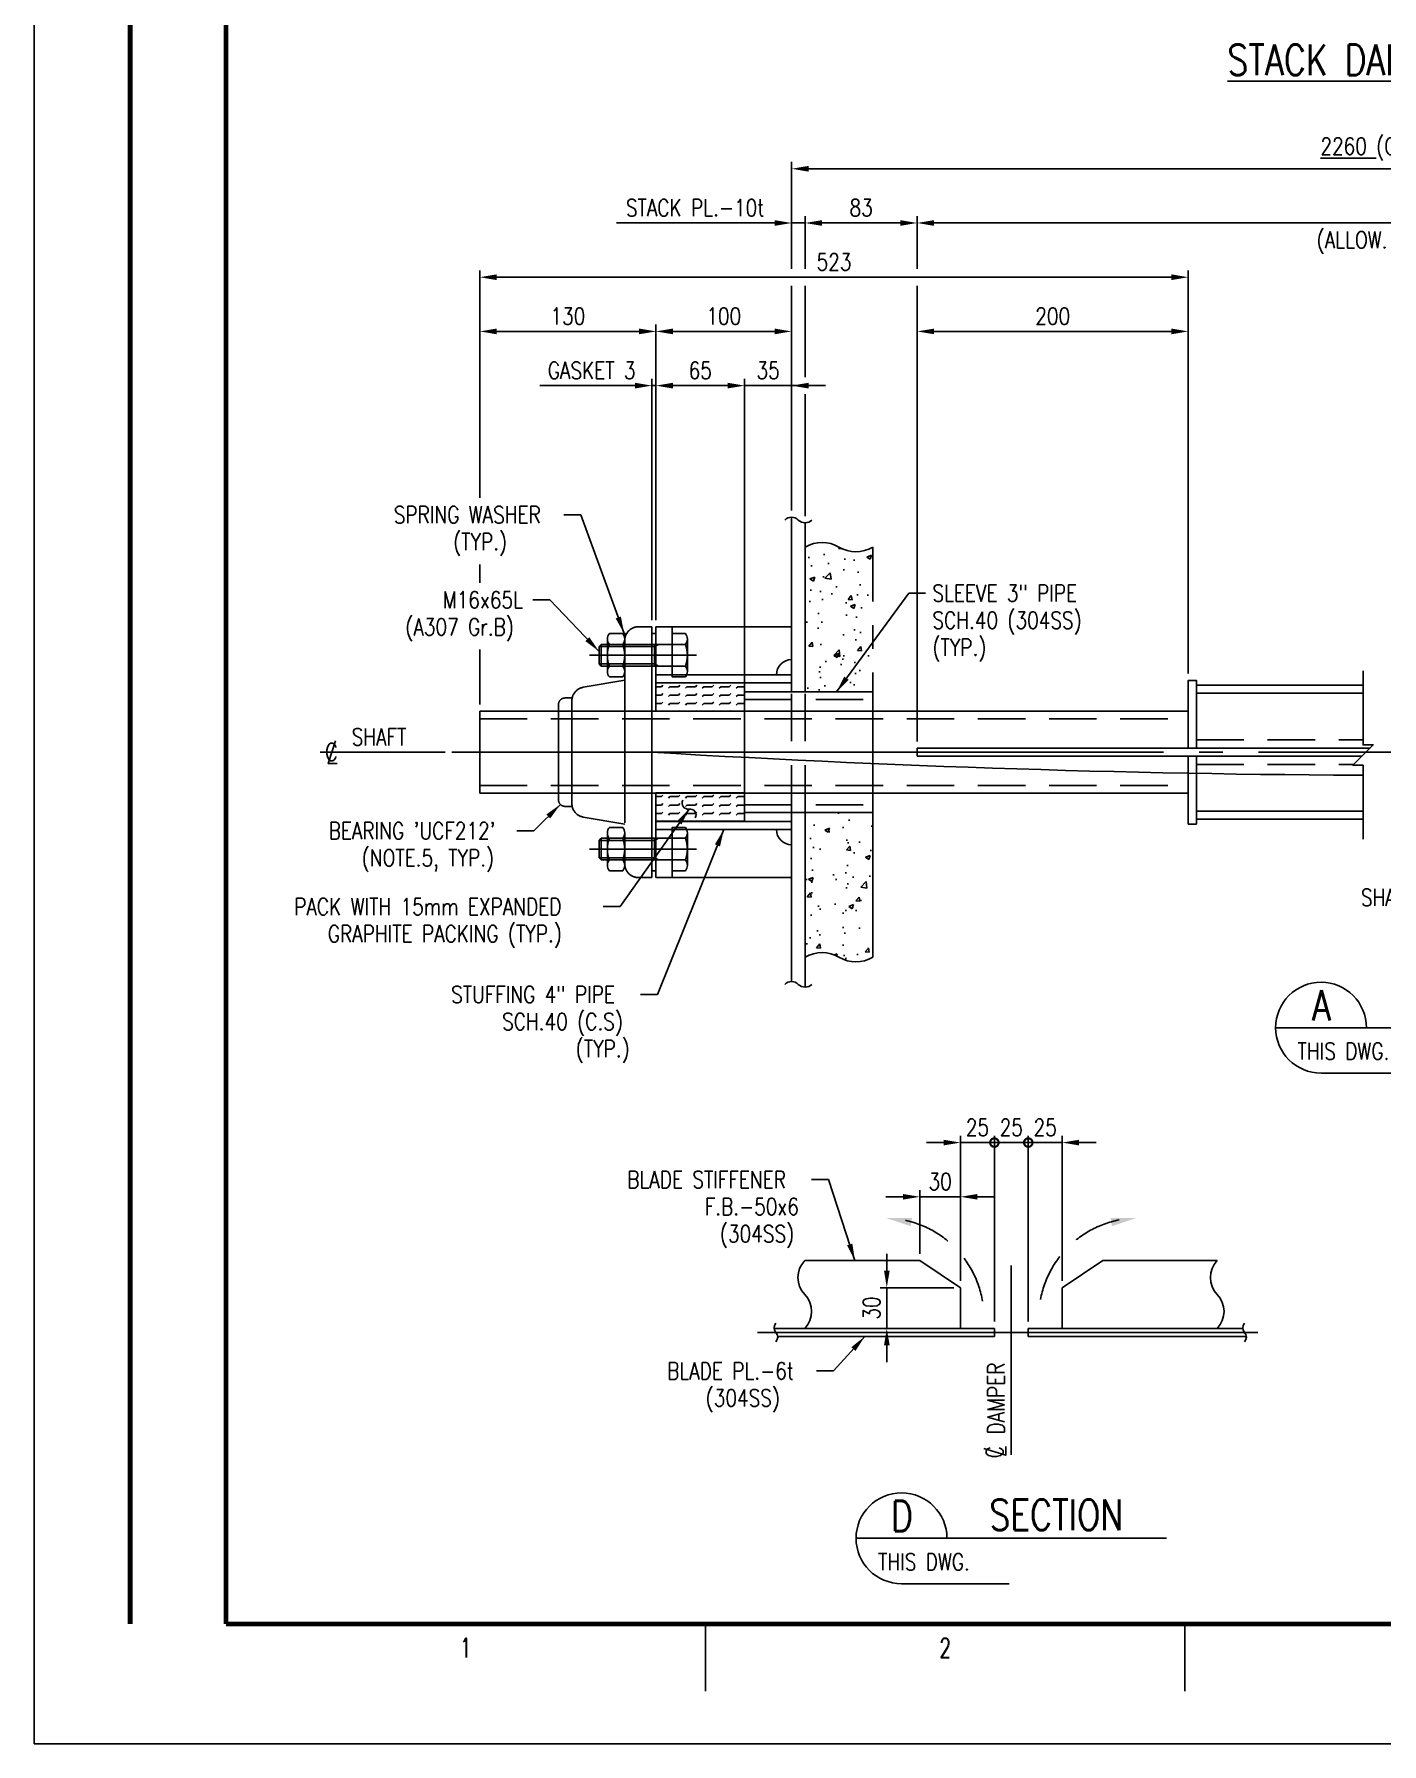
# Model space of a CAD drawing. Header units: millimetres. Extents: x 0 to 134087, y -49114 to 20834.
# Drawn here: x 83450 to 85438, y -29779 to -27256 of the extents above; entities that cross this region are included whole.
import ezdxf
from ezdxf.enums import TextEntityAlignment as Align

# ---------------------------------------------------------------- set-up
doc = ezdxf.new("R2010")
doc.units = ezdxf.units.MM
doc.header["$LTSCALE"] = 35
for name, pattern in [('FDN', [7.5, 4, -0.7, 0.7, -0.7, 0.7, -0.7]), ('JNK-CENTER', [34, 30, -1.5, 1, -1.5]), ('JNK-HIDDEN', [3, 2, -1]), ('JNK-PHANTOM', [15, 10, -1, 1, -1, 1, -1])]:
    doc.linetypes.add(name, pattern=pattern)
for name, color, linetype in [('CEN-R', 1, 'JNK-CENTER'), ('CON-C', 4, 'Continuous'), ('CON-G', 3, 'Continuous'), ('CON-W', 7, 'Continuous'), ('CON-Y', 2, 'Continuous'), ('Dim-W', 7, 'Continuous'), ('HID-Y', 2, 'JNK-HIDDEN'), ('PHA-W', 7, 'JNK-PHANTOM'), ('rev-1', 2, 'Continuous'), ('STL-OBJT', 7, 'Continuous'), ('TXT-C', 4, 'Continuous'), ('TXT-Y', 2, 'Continuous')]:
    doc.layers.add(name, color=color, linetype=linetype)
doc.styles.add('ROMANS', font='ROMANS.shx', dxfattribs={"width": 0.8})
doc.styles.add('SIMPLEX', font='simplex.shx', dxfattribs={"width": 0.8})
doc.dimstyles.new('DIM10x2', dxfattribs={"dimscale": 10, "dimtxt": 2.5, "dimasz": 2.5, "dimexe": 1, "dimexo": 1, "dimgap": 1, "dimtad": 1, "dimdec": 0, "dimlfac": 0.5, "dimdsep": 46, "dimtxsty": 'SIMPLEX', "dimcen": 0, "dimclrd": 256, "dimclre": 256, "dimclrt": 2, "dimadec": 1, "dimazin": 2, "dimtfac": 1, "dimtdec": 0, "dimtix": 1, "dimtmove": 2, "dimatfit": 3, "dimfxl": 1, "dimarcsym": 1})

# ---------------------------------------------------------------- blocks, each defined once
blk = doc.blocks.new('TITLE')
at = {"color": 7}
for p, q in [((0, 0), (0, 594.85)), ((99.02, 17.68), (99.02, 7.78)), ((169.76, 17.68), (169.76, 7.78)), ((841, 0), (0, 0))]:
    blk.add_line(p, q, dxfattribs=at)
at = {"color": 7, "const_width": 0.707}
for points in [[(28.29, 17.68), (28.29, 577.52)], [(14.15, 577.17), (14.15, 17.68)], [(28.29, 17.68), (823.67, 17.68)]]:
    blk.add_lwpolyline(points, dxfattribs=at)
at = {"color": 7, "style": 'ROMANS', "width": 0.7}
for s, p in [('1', (63.66, 14.15)), ('2', (134.39, 14.15))]:
    blk.add_text(s, height=2.83, dxfattribs=at).set_placement(p, align=Align.MIDDLE)
blk = doc.blocks.new('UCF212')
at = {"layer": 'CEN-R'}
for p, q in [((-71.5, -33), (-71.5, 46.1)), ((71.5, -33), (71.5, 46.1))]:
    blk.add_line(p, q, dxfattribs=at)
at = {"layer": 'Dim-W'}
for p, q in [((-83.4, 32.8), (-59.6, 32.8)), ((-79.5, 37.4), (-63.5, 37.4)), ((-79.5, 31.3), (-79.5, 21.5)), ((-63.5, 31.3), (-63.5, 21.5)), ((83.4, 32.8), (59.6, 32.8)), ((79.5, 37.4), (63.5, 37.4)), ((63.5, 31.3), (63.5, 21.5)), ((79.5, 31.3), (79.5, 21.5)), ((-83.4, 20), (-59.6, 20)), ((83.4, 20), (59.6, 20)), ((-79.5, -2), (-63.5, -2)), ((79.5, -2), (63.5, -2)), ((-83.4, -26.2), (-59.6, -26.2)), ((83.4, -26.2), (59.6, -26.2))]:
    blk.add_line(p, q, dxfattribs=at)
for points in [[(-63.5, -24.7), (-63.5, 37.4), (-65.1, 39), (-77.9, 39), (-79.5, 37.4), (-79.5, -24.7)], [(-79.5, -4.8), (-77.9, -2), (-77.9, 39)], [(-63.5, -4.8), (-65.1, -2), (-65.1, 39)], [(63.5, -24.7), (63.5, 37.4), (65.1, 39), (77.9, 39), (79.5, 37.4), (79.5, -24.7)], [(63.5, -4.8), (65.1, -2), (65.1, 39)], [(79.5, -4.8), (77.9, -2), (77.9, 39)]]:
    blk.add_lwpolyline(points, dxfattribs=at)
for points in [[(-55.5, 31.3, 0.372659), (-63.5, 31.3, 0.186242), (-79.5, 31.3, 0.372659), (-87.5, 31.3), (-87.5, 21.5, 0.372659), (-79.5, 21.5, 0.186242), (-63.5, 21.5, 0.372659), (-55.5, 21.5)], [(55.5, 31.3, -0.372659), (63.5, 31.3, -0.186242), (79.5, 31.3, -0.372659), (87.5, 31.3), (87.5, 21.5, -0.372659), (79.5, 21.5, -0.186242), (63.5, 21.5, -0.372659), (55.5, 21.5)], [(-55.5, -24.7, -0.372659), (-63.5, -24.7, -0.186242), (-79.5, -24.7, -0.372659), (-87.5, -24.7), (-87.5, -15), (-55.5, -15)], [(55.5, -24.7, 0.372659), (63.5, -24.7, 0.186242), (79.5, -24.7, 0.372659), (87.5, -24.7), (87.5, -15), (55.5, -15)]]:
    blk.add_lwpolyline(points, format="xyb", close=True, dxfattribs=at)
at = {"layer": 'PHA-W', "linetype": 'FDN'}
for p, q in [((-40, 59), (-40, 64)), ((35, 69), (-35, 69)), ((40, 59), (40, 64)), ((-53.1, 20), (-47.9, 50.7)), ((38, 59), (-38, 59)), ((53.1, 20), (47.9, 50.7)), ((88, 20), (-83.4, 20)), ((-92.5, 0), (-92.5, 10)), ((-92.5, 0), (92.5, 0)), ((92.5, 0), (92.5, 10))]:
    blk.add_line(p, q, dxfattribs=at)
for centre, radius, start, end in [((-35, 64), 5, 90, 180), ((35, 64), 5, 0, 90), ((-38, 49), 10, 90, 170.4075), ((38, 49), 10, 9.5925, 90), ((-82.5, 10), 10, 90, 180), ((82.5, 10), 10, 0, 90)]:
    blk.add_arc(centre, radius, start, end, dxfattribs=at)
blk = doc.blocks.new('*D1773')
at = {"layer": 'CON-W', "lineweight": -2, "transparency": 16777216}
for p, q in [((84567.3, -27602.5), (84567.3, -27445)), ((86453.6, -27567.5), (86453.6, -27445)), ((84592.3, -27455), (86428.6, -27455)), ((84567.3, -27959.2), (84567.3, -27627.5)), ((86453.6, -27959.2), (86453.6, -27627.5))]:
    blk.add_line(p, q, dxfattribs=at)
at = {"layer": 'CON-W', "transparency": 16777216}
for points in [[(84592.3, -27450.8), (84592.3, -27459.2), (84567.3, -27455)], [(86428.6, -27450.8), (86428.6, -27459.2), (86453.6, -27455)]]:
    blk.add_solid(points, dxfattribs=at)
at = {"layer": 'DEFPOINTS', "color": 0, "transparency": 16777216}
for p in [(86453.6, -27455), (84567.3, -27969.2), (86453.6, -27969.2)]:
    blk.add_point(p, dxfattribs=at)
at = {"layer": 'CON-W', "color": 2, "transparency": 16777216, "insert": (85510.4, -27425.9), "char_height": 25, "attachment_point": 5, "style": 'SIMPLEX'}
blk.add_mtext('{\\L2260} (O/O CASING PL.)', dxfattribs=at)
blk = doc.blocks.new('*D1774')
at = {"layer": 'CON-W', "lineweight": -2, "transparency": 16777216}
for p, q in [((84542.3, -27535), (84517.3, -27535)), ((84567.3, -27602.5), (84567.3, -27525)), ((84567.3, -27535), (84587.3, -27535)), ((84587.3, -27602.5), (84587.3, -27525)), ((84612.3, -27535), (84637.3, -27535)), ((84567.3, -27762.5), (84567.3, -27627.5)), ((84587.3, -27762.5), (84587.3, -27627.5)), ((84567.3, -27959.2), (84567.3, -27787.5)), ((84587.3, -27967.5), (84587.3, -27787.5))]:
    blk.add_line(p, q, dxfattribs=at)
at = {"layer": 'CON-W', "transparency": 16777216}
for points in [[(84542.3, -27530.8), (84542.3, -27539.2), (84567.3, -27535)], [(84612.3, -27530.8), (84612.3, -27539.2), (84587.3, -27535)]]:
    blk.add_solid(points, dxfattribs=at)
at = {"layer": 'DEFPOINTS', "color": 0, "transparency": 16777216}
for p in [(84587.3, -27535), (84567.3, -27969.2), (84587.3, -27977.5)]:
    blk.add_point(p, dxfattribs=at)
at = {"layer": 'CON-W', "color": 2, "transparency": 16777216, "insert": (84425, -27512.5), "char_height": 25, "attachment_point": 5, "style": 'SIMPLEX'}
blk.add_mtext('STACK PL.-10t', dxfattribs=at)
blk = doc.blocks.new('*D1775')
at = {"layer": 'CON-W', "lineweight": -2, "transparency": 16777216}
for p, q in [((84107.3, -27940.5), (84107.3, -27605)), ((84132.3, -27615), (85127.6, -27615)), ((85152.6, -28199.9), (85152.6, -27605)), ((84107.3, -28066.1), (84107.3, -28038.8)), ((84107.3, -28245.6), (84107.3, -28164.4))]:
    blk.add_line(p, q, dxfattribs=at)
at = {"layer": 'CON-W', "transparency": 16777216}
for points in [[(84132.3, -27610.8), (84132.3, -27619.2), (84107.3, -27615)], [(85127.6, -27610.8), (85127.6, -27619.2), (85152.6, -27615)]]:
    blk.add_solid(points, dxfattribs=at)
at = {"layer": 'DEFPOINTS', "color": 0, "transparency": 16777216}
for p in [(85152.6, -27615), (85152.6, -28209.9), (84107.3, -28255.6)]:
    blk.add_point(p, dxfattribs=at)
at = {"layer": 'CON-W', "color": 2, "transparency": 16777216, "insert": (84630, -27592.5), "char_height": 25, "attachment_point": 5, "style": 'SIMPLEX'}
blk.add_mtext('523', dxfattribs=at)
blk = doc.blocks.new('*D1776')
at = {"layer": 'CON-W', "lineweight": -2, "transparency": 16777216}
for p, q in [((84752.6, -27602.5), (84752.6, -27525)), ((84777.6, -27535), (86243.2, -27535)), ((86268.2, -27602.5), (86268.2, -27525)), ((84752.6, -28299.9), (84752.6, -27627.5)), ((86268.2, -27856.4), (86268.2, -27627.5)), ((86268.2, -27929.5), (86268.2, -27906.4)), ((86268.2, -28299.9), (86268.2, -28024.5))]:
    blk.add_line(p, q, dxfattribs=at)
at = {"layer": 'CON-W', "transparency": 16777216}
for points in [[(84777.6, -27530.8), (84777.6, -27539.2), (84752.6, -27535)], [(86243.2, -27530.8), (86243.2, -27539.2), (86268.2, -27535)]]:
    blk.add_solid(points, dxfattribs=at)
at = {"layer": 'DEFPOINTS', "color": 0, "transparency": 16777216}
for p in [(86268.2, -27535), (84752.6, -28309.9), (86268.2, -28309.9)]:
    blk.add_point(p, dxfattribs=at)
at = {"layer": 'CON-W', "color": 2, "transparency": 16777216, "char_height": 25, "attachment_point": 5, "style": 'SIMPLEX'}
for s, insert in [('{\\L1894}', (85510.4, -27510)), ('(ALLOW. TOL. %%P2/1000 )', (85510.4, -27564))]:
    blk.add_mtext(s, dxfattribs=dict(at, insert=insert))
blk = doc.blocks.new('*D1778')
at = {"layer": 'CON-W', "lineweight": -2, "transparency": 16777216}
for p, q in [((84107.3, -27940.5), (84107.3, -27685)), ((84132.3, -27695), (84342.3, -27695)), ((84367.3, -28120.9), (84367.3, -27685)), ((84107.3, -28066.1), (84107.3, -28038.8)), ((84107.3, -28245.6), (84107.3, -28164.4))]:
    blk.add_line(p, q, dxfattribs=at)
at = {"layer": 'CON-W', "transparency": 16777216}
for points in [[(84132.3, -27690.8), (84132.3, -27699.2), (84107.3, -27695)], [(84342.3, -27690.8), (84342.3, -27699.2), (84367.3, -27695)]]:
    blk.add_solid(points, dxfattribs=at)
at = {"layer": 'DEFPOINTS', "color": 0, "transparency": 16777216}
for p in [(84367.3, -27695), (84367.3, -28130.9), (84107.3, -28255.6)]:
    blk.add_point(p, dxfattribs=at)
at = {"layer": 'CON-W', "color": 2, "transparency": 16777216, "insert": (84237.3, -27672.5), "char_height": 25, "attachment_point": 5, "style": 'SIMPLEX'}
blk.add_mtext('130', dxfattribs=at)
blk = doc.blocks.new('*D1648')
at = {"layer": 'CON-W', "lineweight": -2, "transparency": 16777216}
for p, q in [((84367.3, -28120.9), (84367.3, -27685)), ((84392.3, -27695), (84542.3, -27695)), ((84567.3, -27959.2), (84567.3, -27685))]:
    blk.add_line(p, q, dxfattribs=at)
at = {"layer": 'CON-W', "transparency": 16777216}
for points in [[(84392.3, -27690.8), (84392.3, -27699.2), (84367.3, -27695)], [(84542.3, -27690.8), (84542.3, -27699.2), (84567.3, -27695)]]:
    blk.add_solid(points, dxfattribs=at)
at = {"layer": 'DEFPOINTS', "color": 0, "transparency": 16777216}
for p in [(84567.3, -27695), (84567.3, -27969.2), (84367.3, -28130.9)]:
    blk.add_point(p, dxfattribs=at)
at = {"layer": 'CON-W', "color": 2, "transparency": 16777216, "insert": (84467.3, -27672.5), "char_height": 25, "attachment_point": 5, "style": 'SIMPLEX'}
blk.add_mtext('100', dxfattribs=at)
blk = doc.blocks.new('*D1649')
at = {"layer": 'CON-W', "lineweight": -2, "transparency": 16777216}
for p, q in [((84752.6, -28299.9), (84752.6, -27685)), ((84777.6, -27695), (85127.6, -27695)), ((85152.6, -28199.9), (85152.6, -27685))]:
    blk.add_line(p, q, dxfattribs=at)
at = {"layer": 'CON-W', "transparency": 16777216}
for points in [[(84777.6, -27690.8), (84777.6, -27699.2), (84752.6, -27695)], [(85127.6, -27690.8), (85127.6, -27699.2), (85152.6, -27695)]]:
    blk.add_solid(points, dxfattribs=at)
at = {"layer": 'DEFPOINTS', "color": 0, "transparency": 16777216}
for p in [(85152.6, -27695), (85152.6, -28209.9), (84752.6, -28309.9)]:
    blk.add_point(p, dxfattribs=at)
at = {"layer": 'CON-W', "color": 2, "transparency": 16777216, "insert": (84952.6, -27672.5), "char_height": 25, "attachment_point": 5, "style": 'SIMPLEX'}
blk.add_mtext('200', dxfattribs=at)
blk = doc.blocks.new('*D1650')
at = {"layer": 'CON-W', "lineweight": -2, "transparency": 16777216}
for p, q in [((84336.3, -27775), (84311.3, -27775)), ((84361.3, -28120.9), (84361.3, -27765)), ((84361.3, -27775), (84367.3, -27775)), ((84367.3, -28120.9), (84367.3, -27765)), ((84392.3, -27775), (84417.3, -27775))]:
    blk.add_line(p, q, dxfattribs=at)
at = {"layer": 'CON-W', "transparency": 16777216}
for points in [[(84336.3, -27770.8), (84336.3, -27779.2), (84361.3, -27775)], [(84392.3, -27770.8), (84392.3, -27779.2), (84367.3, -27775)]]:
    blk.add_solid(points, dxfattribs=at)
at = {"layer": 'DEFPOINTS', "color": 0, "transparency": 16777216}
for p in [(84367.3, -27775), (84361.3, -28130.9), (84367.3, -28130.9)]:
    blk.add_point(p, dxfattribs=at)
at = {"layer": 'CON-W', "color": 2, "transparency": 16777216, "insert": (84272.4, -27752.5), "char_height": 25, "attachment_point": 5, "style": 'SIMPLEX'}
blk.add_mtext('GASKET 3', dxfattribs=at)
blk = doc.blocks.new('*D1651')
at = {"layer": 'CON-W', "lineweight": -2, "transparency": 16777216}
for p, q in [((84367.3, -28120.9), (84367.3, -27765)), ((84392.3, -27775), (84473, -27775)), ((84498, -28217), (84498, -27765))]:
    blk.add_line(p, q, dxfattribs=at)
at = {"layer": 'CON-W', "transparency": 16777216}
for points in [[(84392.3, -27770.8), (84392.3, -27779.2), (84367.3, -27775)], [(84473, -27770.8), (84473, -27779.2), (84498, -27775)]]:
    blk.add_solid(points, dxfattribs=at)
at = {"layer": 'DEFPOINTS', "color": 0, "transparency": 16777216}
for p in [(84498, -27775), (84367.3, -28130.9), (84498, -28227)]:
    blk.add_point(p, dxfattribs=at)
at = {"layer": 'CON-W', "color": 2, "transparency": 16777216, "insert": (84432.7, -27752.5), "char_height": 25, "attachment_point": 5, "style": 'SIMPLEX'}
blk.add_mtext('65', dxfattribs=at)
blk = doc.blocks.new('*D1652')
at = {"layer": 'CON-W', "lineweight": -2, "transparency": 16777216}
for p, q in [((84473, -27775), (84448, -27775)), ((84498, -28217), (84498, -27765)), ((84498, -27775), (84567.3, -27775)), ((84567.3, -27959.2), (84567.3, -27765)), ((84592.3, -27775), (84617.3, -27775))]:
    blk.add_line(p, q, dxfattribs=at)
at = {"layer": 'CON-W', "transparency": 16777216}
for points in [[(84473, -27770.8), (84473, -27779.2), (84498, -27775)], [(84592.3, -27770.8), (84592.3, -27779.2), (84567.3, -27775)]]:
    blk.add_solid(points, dxfattribs=at)
at = {"layer": 'DEFPOINTS', "color": 0, "transparency": 16777216}
for p in [(84567.3, -27775), (84567.3, -27969.2), (84498, -28227)]:
    blk.add_point(p, dxfattribs=at)
at = {"layer": 'CON-W', "color": 2, "transparency": 16777216, "insert": (84532.7, -27752.5), "char_height": 25, "attachment_point": 5, "style": 'SIMPLEX'}
blk.add_mtext('35', dxfattribs=at)
blk = doc.blocks.new('SECTITLE')
at = {"layer": 'CON-G'}
for p, q in [((-1.7, 0), (44.1, 0)), ((5, -6.7), (20.86, -6.7))]:
    blk.add_line(p, q, dxfattribs=at)
blk.add_arc((5, 0), 6.7, 0, 270, dxfattribs=at)
at = {"layer": 'CON-C', "style": 'SIMPLEX', "width": 0.8}
for tag, p in [('A', (5.06, 1.04)), ('ELEVATION', (27.83, 1.22))]:
    blk.add_attdef(tag, text='', height=4.5, dxfattribs=at).set_placement(p, align=Align.CENTER)
at = {"layer": 'CON-Y', "style": 'SIMPLEX', "width": 0.8}
blk.add_attdef('H0000-0000', (1.54, -4.72), '', height=2.5, dxfattribs=at)
blk.add_attdef('SCALE', text='', height=2.5, dxfattribs=at).set_placement((44.9, -3.72), align=Align.RIGHT)
blk = doc.blocks.new('cl-mark')
at = {"layer": 'CON-Y'}
blk.add_lwpolyline([(0.51, 1.61), (-0.51, -1.62), (0.79, -1.62)], dxfattribs=at)
at = {"layer": 'CON-Y', "style": 'SIMPLEX', "width": 0.8}
blk.add_text('C', height=2.5, dxfattribs=at).set_placement((-0.05, 0.02), align=Align.MIDDLE)
blk = doc.blocks.new('_DotSmall')
at = {"color": 0, "linetype": 'ByBlock', "const_width": 0.5}
blk.add_lwpolyline([(-0.0625, 0, 1), (0.0625, 0, 1)], format="xyb", close=True, dxfattribs=at)
blk = doc.blocks.new('*D1674')
at = {"layer": 'DEFPOINTS', "color": 0, "transparency": 16777216}
for p in [(84916.5, -28892), (84966.5, -29106.1), (84916.5, -29166.1)]:
    blk.add_point(p, dxfattribs=at)
at = {"layer": 'Dim-W', "lineweight": -2, "transparency": 16777216}
for p, q in [((84916.5, -29156.1), (84916.5, -28882)), ((84966.5, -29096.1), (84966.5, -28882)), ((84916.5, -28892), (84891.5, -28892)), ((84966.5, -28892), (84916.5, -28892)), ((84991.5, -28892), (85016.5, -28892))]:
    blk.add_line(p, q, dxfattribs=at)
at = {"layer": 'Dim-W', "transparency": 16777216}
blk.add_solid([(84991.5, -28887.8), (84991.5, -28896.2), (84966.5, -28892)], dxfattribs=at)
at = {"layer": 'Dim-W', "lineweight": -2, "transparency": 16777216, "xscale": 25, "yscale": 25, "zscale": 25}
blk.add_blockref('_DotSmall', (84916.5, -28892), dxfattribs=at)
at = {"layer": 'Dim-W', "color": 2, "transparency": 16777216, "insert": (84941.5, -28869.5), "char_height": 25, "attachment_point": 5, "style": 'SIMPLEX'}
blk.add_mtext('25', dxfattribs=at)
blk = doc.blocks.new('*D1675')
at = {"layer": 'DEFPOINTS', "color": 0, "transparency": 16777216}
for p in [(84866.5, -28892), (84866.5, -29166.1), (84916.5, -29166.1)]:
    blk.add_point(p, dxfattribs=at)
at = {"layer": 'Dim-W', "lineweight": -2, "transparency": 16777216}
for p, q in [((84866.5, -29156.1), (84866.5, -28882)), ((84916.5, -29156.1), (84916.5, -28882)), ((84866.5, -28892), (84841.5, -28892)), ((84916.5, -28892), (84866.5, -28892)), ((84916.5, -28892), (84941.5, -28892))]:
    blk.add_line(p, q, dxfattribs=at)
at = {"layer": 'Dim-W', "lineweight": -2, "transparency": 16777216, "xscale": 25, "yscale": 25, "zscale": 25}
blk.add_blockref('_DotSmall', (84866.5, -28892), dxfattribs=at)
at = {"layer": 'Dim-W', "lineweight": -2, "transparency": 16777216, "xscale": 25, "yscale": 25, "zscale": 25, "rotation": 180}
blk.add_blockref('_DotSmall', (84916.5, -28892), dxfattribs=at)
at = {"layer": 'Dim-W', "color": 2, "transparency": 16777216, "insert": (84891.5, -28869.5), "char_height": 25, "attachment_point": 5, "style": 'SIMPLEX'}
blk.add_mtext('25', dxfattribs=at)
blk = doc.blocks.new('*D1676')
at = {"layer": 'DEFPOINTS', "color": 0, "transparency": 16777216}
for p in [(84816.5, -29106.1), (84707.8, -29166.1), (84715.8, -29166.1)]:
    blk.add_point(p, dxfattribs=at)
at = {"layer": 'Dim-W', "lineweight": -2, "transparency": 16777216}
for p, q in [((84707.8, -29081.1), (84707.8, -29056.1)), ((84806.5, -29106.1), (84697.8, -29106.1)), ((84707.8, -29106.1), (84707.8, -29166.1)), ((84705.8, -29166.1), (84697.8, -29166.1)), ((84707.8, -29191.1), (84707.8, -29216.1))]:
    blk.add_line(p, q, dxfattribs=at)
at = {"layer": 'Dim-W', "transparency": 16777216}
for points in [[(84703.7, -29081.1), (84712, -29081.1), (84707.8, -29106.1)], [(84703.7, -29191.1), (84712, -29191.1), (84707.8, -29166.1)]]:
    blk.add_solid(points, dxfattribs=at)
at = {"layer": 'Dim-W', "color": 2, "transparency": 16777216, "insert": (84685.3, -29136.1), "char_height": 25, "attachment_point": 5, "rotation": 90, "style": 'SIMPLEX'}
blk.add_mtext('30', dxfattribs=at)
blk = doc.blocks.new('*D1677')
at = {"layer": 'DEFPOINTS', "color": 0, "transparency": 16777216}
for p in [(84756.5, -28972), (84816.5, -28987.9), (84756.5, -29066.1)]:
    blk.add_point(p, dxfattribs=at)
at = {"layer": 'Dim-W', "lineweight": -2, "transparency": 16777216}
for p, q in [((84731.5, -28972), (84706.5, -28972)), ((84756.5, -29056.1), (84756.5, -28962)), ((84816.5, -28972), (84756.5, -28972)), ((84816.5, -28977.9), (84816.5, -28962)), ((84841.5, -28972), (84866.5, -28972))]:
    blk.add_line(p, q, dxfattribs=at)
at = {"layer": 'Dim-W', "transparency": 16777216}
for points in [[(84731.5, -28967.8), (84731.5, -28976.2), (84756.5, -28972)], [(84841.5, -28967.8), (84841.5, -28976.2), (84816.5, -28972)]]:
    blk.add_solid(points, dxfattribs=at)
at = {"layer": 'Dim-W', "color": 2, "transparency": 16777216, "insert": (84786.5, -28949.5), "char_height": 25, "attachment_point": 5, "style": 'SIMPLEX'}
blk.add_mtext('30', dxfattribs=at)
blk = doc.blocks.new('*D1678')
at = {"layer": 'DEFPOINTS', "color": 0, "transparency": 16777216}
for p in [(84816.5, -28892), (84816.5, -29106.1), (84866.5, -29166.1)]:
    blk.add_point(p, dxfattribs=at)
at = {"layer": 'Dim-W', "lineweight": -2, "transparency": 16777216}
for p, q in [((84816.5, -29096.1), (84816.5, -28882)), ((84866.5, -29156.1), (84866.5, -28882)), ((84791.5, -28892), (84766.5, -28892)), ((84866.5, -28892), (84816.5, -28892)), ((84866.5, -28892), (84891.5, -28892))]:
    blk.add_line(p, q, dxfattribs=at)
at = {"layer": 'Dim-W', "transparency": 16777216}
blk.add_solid([(84791.5, -28887.8), (84791.5, -28896.2), (84816.5, -28892)], dxfattribs=at)
at = {"layer": 'Dim-W', "lineweight": -2, "transparency": 16777216, "xscale": 25, "yscale": 25, "zscale": 25, "rotation": 180}
blk.add_blockref('_DotSmall', (84866.5, -28892), dxfattribs=at)
at = {"layer": 'Dim-W', "color": 2, "transparency": 16777216, "insert": (84841.5, -28869.5), "char_height": 25, "attachment_point": 5, "style": 'SIMPLEX'}
blk.add_mtext('25', dxfattribs=at)
blk = doc.blocks.new('*D1766')
at = {"layer": 'CON-W', "lineweight": -2, "transparency": 16777216}
for p, q in [((84587.3, -27526.6), (84587.3, -27525)), ((84612.3, -27535), (84727.6, -27535)), ((84752.6, -27592.5), (84752.6, -27525))]:
    blk.add_line(p, q, dxfattribs=at)
at = {"layer": 'CON-W', "transparency": 16777216}
for points in [[(84612.3, -27530.8), (84612.3, -27539.2), (84587.3, -27535)], [(84727.6, -27530.8), (84727.6, -27539.2), (84752.6, -27535)]]:
    blk.add_solid(points, dxfattribs=at)
at = {"layer": 'DEFPOINTS', "color": 0, "transparency": 16777216}
for p in [(84587.3, -27536.6), (84752.6, -27535), (84752.6, -27602.5)]:
    blk.add_point(p, dxfattribs=at)
at = {"layer": 'CON-W', "color": 2, "transparency": 16777216, "insert": (84670, -27512.5), "char_height": 25, "attachment_point": 5, "style": 'SIMPLEX'}
blk.add_mtext('83', dxfattribs=at)

msp = doc.modelspace()

# ---------------------------------------------------------------- hatches: boundary and pattern name
at = {"layer": 'Dim-W'}
h = msp.add_hatch(dxfattribs=at)
h.set_pattern_fill('AR-CONC', color=256, scale=10)
h.set_pattern_definition([(50, (83162.855, -27294.27), (71.726, -6.2752), [7.5, -82.5]), (355, (83162.855, -27294.27), (-13.875, 75.2192), [6, -66]), (100.4514, (83168.83, -27294.79), (57.851, 68.944), [6.374, -70.1142]), (46.184, (83162.855, -27274.27), (106.724, -16.552), [11.25, -123.75]), (96.6356, (83171.75, -27275.65), (93.466, 97.412), [9.561, -105.1714]), (351.184, (83162.86, -27274.27), (93.466, 97.412), [9, -99]), (21, (83172.855, -27279.27), (59.6907, -40.2619), [7.5, -82.5]), (326, (83172.855, -27279.27), (24.3315, 72.515), [6, -66]), (71.4514, (83177.83, -27282.62), (84.0222, 32.253), [6.374, -70.1142]), (37.5, (83162.855, -27294.268), (1.216, 33.2894), [0, -65.2, 0, -67, 0, -66.25]), (7.5, (83162.855, -27294.27), (26.30695, 39.4412), [0, -38.2, 0, -63.7, 0, -25.25]), (327.5, (83140.555, -27294.268), (53.38224, -2.2555), [0, -25, 0, -78, 0, -103.5]), (317.5, (83130.555, -27294.27), (58.3186, 10.0105), [0, -32.5, 0, -51.8, 0, -73.5])])
h.paths.add_polyline_path([(84687.2893, -28013.3256, -0.273438151), (84637.2893, -28013.3256, 0.273438151), (84587.2893, -28013.3256), (84587.2893, -28227.015), (84687.2893, -28227.015)])
h.paths.add_polyline_path([(84687.2893, -28404.815), (84587.2893, -28404.815), (84587.2893, -28618.5043, -0.273438151), (84637.2893, -28618.5043, 0.273438151), (84687.2893, -28618.5043)])
h = msp.add_hatch(dxfattribs=at)
h.set_pattern_fill('FLEX', color=256, scale=50)
h.set_pattern_definition([(0, (83162.855, -27294.268), (0, 12.5), [12.5, -12.5]), (45, (83175.355, -27294.268), (7e-16, 12.5), [3.125, -11.42767, 3.125, -17.67767])])
h.paths.add_polyline_path([(84367.2893, -28213.655), (84498.0109, -28213.655), (84498.0109, -28255.615), (84367.2893, -28255.615)])
h = msp.add_hatch(dxfattribs=at)
h.set_pattern_fill('FLEX', color=256, scale=50)
h.set_pattern_definition([(0, (83162.855, -27456.528), (0, 12.5), [12.5, -12.5]), (45, (83175.355, -27456.528), (7e-16, 12.5), [3.125, -11.42767, 3.125, -17.67767])])
h.paths.add_polyline_path([(84367.2893, -28375.915), (84498.0109, -28375.915), (84498.0109, -28417.875), (84367.2893, -28417.875)])

# ---------------------------------------------------------------- linework, layer by layer
at = {"color": 7, "linetype": 'ByBlock'}
for points in [[(84745.0091, -29003.0347), (84743.0254, -29015.3763), (84706.9925, -29003.2544)], [(85038.0229, -29003.0347), (85040.0066, -29015.3763), (85076.0395, -29003.2544)]]:
    msp.add_solid(points, dxfattribs=at)
at = {"layer": 'CEN-R'}
for p, q in [((84066.1425, -28315.915), (87188.8375, -28315.915)), ((84891.516, -29073.5178), (84891.516, -29352.8861)), ((84517.006, -29172.1251), (85255.1407, -29172.1251))]:
    msp.add_line(p, q, dxfattribs=at)
msp.add_arc((85510.4431, -9098.2017), 19252.0403, 266.57798231, 273.42201769, dxfattribs=at)
at = {"layer": 'CON-G'}
for p, q in [((84567.2893, -28227.015), (84567.2893, -27969.1989)), ((84587.2893, -28227.015), (84587.2893, -27977.4524)), ((84361.2893, -28490.915), (84361.2893, -28140.915)), ((84361.2893, -28140.915), (84367.2893, -28140.915)), ((84367.2893, -28130.915), (84567.2893, -28130.915)), ((84367.2893, -28130.915), (84367.2893, -28255.915)), ((84391.2893, -28201.515), (84391.2893, -28130.915)), ((84567.2893, -28201.615), (84367.2893, -28201.615)), ((84567.2893, -28213.655), (84367.2893, -28213.655)), ((84498.0109, -28227.015), (84687.2893, -28227.015)), ((84498.0109, -28227.015), (84498.0109, -28404.815)), ((84687.2893, -28404.815), (84687.2893, -28227.015)), ((85164.6394, -28216.92), (85410.4431, -28216.92)), ((85164.6394, -28228.92), (85410.4431, -28228.92)), ((84107.2893, -28376.215), (84107.2893, -28255.615)), ((84107.2893, -28255.615), (85152.6394, -28255.615)), ((84752.6394, -28309.915), (85420.7153, -28309.915)), ((84752.6394, -28321.915), (84752.6394, -28309.915)), ((84752.6394, -28321.915), (85408.7153, -28321.915)), ((84107.2893, -28376.215), (85152.6394, -28376.215)), ((84367.2893, -28500.915), (84367.2893, -28375.915)), ((84498.0109, -28404.815), (84687.2893, -28404.815)), ((84567.2893, -28654.3775), (84567.2893, -28404.815)), ((84587.2893, -28662.631), (84587.2893, -28404.815)), ((85164.6394, -28402.9099), (85410.4431, -28402.9099)), ((84567.2893, -28418.175), (84367.2893, -28418.175)), ((84567.2893, -28430.215), (84367.2893, -28430.215)), ((84391.2893, -28430.315), (84391.2893, -28500.915)), ((85164.6394, -28414.9099), (85410.4431, -28414.9099)), ((84361.2893, -28490.915), (84367.2893, -28490.915)), ((84367.2893, -28500.915), (84567.2893, -28500.915)), ((84586.6967, -29066.1251), (84756.516, -29066.1251)), ((84816.516, -29106.1251), (84756.516, -29066.1251)), ((84966.516, -29106.1251), (85026.516, -29066.1251)), ((85026.516, -29066.1251), (85195.2845, -29066.1251)), ((84541.5295, -29166.1251), (84866.516, -29166.1251)), ((84866.516, -29178.1251), (84546.9204, -29178.1251)), ((84866.516, -29166.1251), (84866.516, -29178.1251)), ((84916.516, -29166.1251), (84916.516, -29178.1251)), ((84916.516, -29166.1251), (85232.9067, -29166.1251)), ((84916.516, -29178.1251), (85238.2976, -29178.1251))]:
    msp.add_line(p, q, dxfattribs=at)
at = {"layer": 'CON-G', "linetype": 'FDN'}
for p, q in [((84816.516, -29106.1251), (84816.516, -29166.1251)), ((84966.516, -29106.1251), (84966.516, -29166.1251))]:
    msp.add_line(p, q, dxfattribs=at)
at = {"layer": 'CON-G'}
for points in [[(85164.6394, -28309.915), (85164.6394, -28209.915), (85152.6394, -28209.915), (85152.6394, -28309.915)], [(85164.6394, -28321.915), (85164.6394, -28421.915), (85152.6394, -28421.915), (85152.6394, -28321.915)]]:
    msp.add_lwpolyline(points, close=True, dxfattribs=at)
msp.add_lwpolyline([(84425.2806, -28412.8618, 0.623345988), (84416.0198, -28399.8142, -0.623345988), (84406.759, -28386.7667)], format="xyb", dxfattribs=at)
for centre, start, end in [((84567.2893, -28201.615), 90, 180), ((84567.2893, -28430.215), 180, 270)]:
    msp.add_arc(centre, 22.2581, start, end, dxfattribs=at)
at = {"layer": 'CON-W'}
for p, q in [((84517.2893, -27534.9905), (84309.0859, -27534.9905)), ((84311.2893, -27774.9905), (84196.0714, -27774.9905)), ((84567.2893, -27774.9905), (84592.2893, -27774.9905)), ((84056.1425, -28315.915), (83872.1058, -28315.915))]:
    msp.add_line(p, q, dxfattribs=at)
for points in [[(84597.2893, -27973.3256, -0.412674508), (84577.2893, -27973.3256, 0.412674508), (84557.2893, -27973.3256)], [(84587.2893, -28013.3256, -0.273438151), (84637.2893, -28013.3256, 0.273438151), (84687.2893, -28013.3256)], [(84587.2893, -28618.5043, -0.273438151), (84637.2893, -28618.5043, 0.273438151), (84687.2893, -28618.5043)], [(84597.2893, -28658.5043, -0.412674508), (84577.2893, -28658.5043, 0.412674508), (84557.2893, -28658.5043)], [(84586.6967, -29166.1251, 0.4), (84586.6967, -29116.1251, -0.4), (84586.6967, -29066.1251, -0.4)], [(85195.2845, -29166.1251, 0.4), (85195.2845, -29116.1251, -0.4), (85195.2845, -29066.1251, -0.4)], [(84544.225, -29185.7746, 0.4), (84544.225, -29172.1251, -0.4), (84544.225, -29158.4757, -0.4)], [(85235.6022, -29185.7746, 0.4), (85235.6022, -29172.1251, -0.4), (85235.6022, -29158.4757, -0.4)]]:
    msp.add_lwpolyline(points, format="xyb", dxfattribs=at)
msp.add_lwpolyline([(85410.4431, -28444.4505), (85410.4431, -28335.1872), (85395.4431, -28335.1872), (85425.4431, -28305.1872), (85410.4431, -28305.1872), (85410.4431, -28195.9238)], dxfattribs=at)
for points in [[(84367.2893, -28213.655), (84498.0109, -28213.655), (84498.0109, -28255.615), (84367.2893, -28255.615)], [(84367.2893, -28375.915), (84498.0109, -28375.915), (84498.0109, -28417.875), (84367.2893, -28417.875)]]:
    msp.add_lwpolyline(points, close=True, dxfattribs=at)
at = {"layer": 'Dim-W'}
for p, q in [((84361.2893, -28141.515), (84361.2893, -28255.915)), ((84361.2893, -28490.315), (84361.2893, -28375.915))]:
    msp.add_line(p, q, dxfattribs=at)
at = {"layer": 'HID-Y'}
for p, q in [((84567.2893, -28404.815), (84567.2893, -28227.015)), ((84587.2893, -28404.815), (84587.2893, -28227.015)), ((84498.0109, -28237.995), (84687.2893, -28237.995)), ((84107.2893, -28266.615), (85152.6394, -28266.615)), ((85164.6394, -28297.915), (85410.4431, -28297.915)), ((85164.6394, -28333.915), (85396.7153, -28333.915)), ((84107.2893, -28365.215), (85152.6394, -28365.215)), ((84498.0109, -28393.835), (84687.2893, -28393.835))]:
    msp.add_line(p, q, dxfattribs=at)
for centre, start, end in [((84703.6506, -29150.5308), 9.5137674, 78.700118), ((85079.3814, -29150.5308), 101.299882, 170.4862326)]:
    msp.add_arc(centre, 147.3143, start, end, dxfattribs=at)
at = {"layer": 'PHA-W'}
msp.add_line((84687.2893, -28618.5043), (84687.2893, -28013.3256), dxfattribs=at)
at = {"layer": 'STL-OBJT'}
for p, q in [((84256.4605, -27965.4551), (84231.4605, -27965.4551)), ((84210.5799, -28091.1145), (84185.5799, -28091.1145)), ((84740.1394, -28081.221), (84765.1394, -28081.221)), ((84187.1746, -28431.8251), (84162.1746, -28431.8251)), ((84314.3446, -28543.829), (84289.3446, -28543.829)), ((84369.6255, -28673.453), (84344.6255, -28673.453)), ((84621.9294, -28946.5473), (84596.9294, -28946.5473)), ((84629.2342, -29228.8722), (84604.2342, -29228.8722))]:
    msp.add_line(p, q, dxfattribs=at)

# ---------------------------------------------------------------- block references
at = {"linetype": 'ByBlock', "xscale": 9.999999998999984, "yscale": 9.999999998999984, "zscale": 9.999999998999984}
msp.add_blockref('TITLE', (83449.9813, -29779.1804), dxfattribs=at)
at = {"layer": 'CON-Y'}
ref = msp.add_blockref('cl-mark', (84866.9988, -29348.2993), dxfattribs=dict(at, xscale=10, yscale=10, zscale=10, rotation=89.99999999999999))
ref.add_attrib('EQUIP-NAME', 'DAMPER', (84881.516, -29322.8857), dxfattribs={"layer": '0', "height": 25, "rotation": 90, "style": 'SIMPLEX', "width": 0.8})
at = {"layer": 'rev-1', "xscale": 2, "yscale": 2, "zscale": 2, "rotation": 90}
msp.add_blockref('UCF212', (84361.2893, -28315.915), dxfattribs=at)
at = {"layer": 'STL-OBJT', "xscale": 10.39999999999964, "yscale": 10.39999999999964, "zscale": 10.39999999999964}
msp.add_blockref('cl-mark', (83888.9711, -28315.8772), dxfattribs=at)
at = {"layer": 'STL-OBJT', "xscale": 10, "yscale": 10, "zscale": 10}
for p, values in [((85298.4431, -28722.4304), {'H0000-0000': 'THIS DWG.', 'A': 'A', 'ELEVATION': 'SECTION'}), ((84679.516, -29475.9271), {'H0000-0000': 'THIS DWG.', 'A': 'D', 'ELEVATION': 'SECTION'})]:
    msp.add_blockref('SECTITLE', p, dxfattribs=at).add_auto_attribs(values)

# ---------------------------------------------------------------- texts
at = {"layer": 'STL-OBJT', "color": 2, "style": 'SIMPLEX', "width": 0.8}
for s, p in [('SPRING WASHER', (83980.5081, -27977.9551)), ('(TYP.)', (84068.0513, -28017.9551)), ('SLEEVE 3" PIPE', (84775.1394, -28093.721)), ('M16x65L', (84052.7228, -28103.6145)), ('(A307 Gr.B)', (83997.4847, -28143.6145)), ('SCH.40 (304SS)', (84775.1394, -28133.721)), ('(TYP.)', (84775.1394, -28173.721)), ("BEARING 'UCF212'", (83884.5556, -28444.3251)), ('(NOTE.5, TYP.)', (83933.127, -28484.3251)), ('PACK WITH 15mm EXPANDED', (83833.6303, -28556.329)), ('GRAPHITE PACKING (TYP.)', (83883.1541, -28596.329)), ('STUFFING 4" PIPE', (84065.1017, -28685.953)), ('SCH.40 (C.S)', (84140.3398, -28725.953)), ('(TYP.)', (84248.9112, -28765.953)), ('BLADE STIFFENER', (84325.0247, -28959.0473)), ('F.B.-50x6', (84439.3104, -28999.0473)), ('(304SS)', (84461.5532, -29039.0473)), ('BLADE PL.-6t', (84383.758, -29241.3722)), ('(304SS)', (84440.5628, -29281.3722))]:
    msp.add_text(s, height=25, dxfattribs=at).set_placement(p)
msp.add_text('SHAFT', height=25, dxfattribs=at).set_placement((83958.6927, -28305.915), align=Align.CENTER)
at = {"layer": 'TXT-C', "style": 'SIMPLEX', "width": 0.8}
msp.add_text('%%USTACK DAMPER PLAN VIEW', height=45, dxfattribs=at).set_placement((85530.4291, -27294.2532), align=Align.MIDDLE_CENTER)
at = {"layer": 'TXT-Y', "style": 'SIMPLEX', "width": 0.8}
msp.add_text('SHAFT ALIGNMENT', height=25, dxfattribs=at).set_placement((85407.3739, -28530.1934), align=Align.MIDDLE_LEFT)

# ---------------------------------------------------------------- dimensions: what is measured, and where the dimension line sits
at = {"layer": 'CON-W'}
for base, p1, p2, text, picture, middle in [((86453.5969, -27454.9905), (84567.2893, -27969.1989), (86453.5969, -27969.1989), '{\\L2260} (O/O CASING PL.)', '*D1773', (85510.4431, -27425.9428)), ((86268.2468, -27534.9905), (84752.6394, -28309.915), (86268.2468, -28309.915), '{\\L1894}\\X(ALLOW. TOL. %%P2/1000 )', '*D1776', (85510.4431, -27534.9905))]:
    dim = msp.add_linear_dim(base=base, p1=p1, p2=p2, text=text, dimstyle='DIM10x2', dxfattribs=at)
    dim.commit()
    dim.dimension.update_dxf_attribs({"geometry": picture, "text_midpoint": middle})
for base, p1, p2, text, picture, middle in [((84587.2893, -27534.9905), (84567.2893, -27969.1989), (84587.2893, -27977.4524), 'STACK PL.-<>t', '*D1774', (84424.9774, -27512.4905)), ((84367.2893, -27774.9905), (84361.2893, -28130.915), (84367.2893, -28130.915), 'GASKET <>', '*D1650', (84272.3742, -27752.4905))]:
    dim = msp.add_linear_dim(base=base, p1=p1, p2=p2, text=text, dimstyle='DIM10x2', dxfattribs=at)
    dim.commit()
    dim.dimension.update_dxf_attribs({"geometry": picture, "text_midpoint": middle, "dimtype": 160})
for base, p1, p2, picture, middle in [((84752.6394, -27534.9905), (84587.2893, -27536.553), (84752.6394, -27602.4905), '*D1766', (84669.9644, -27512.4905)), ((85152.6394, -27614.9905), (84107.2893, -28255.615), (85152.6394, -28209.915), '*D1775', (84629.9644, -27592.4905)), ((84367.2893, -27694.9905), (84107.2893, -28255.615), (84367.2893, -28130.915), '*D1778', (84237.2893, -27672.4905)), ((84567.2893, -27694.9905), (84367.2893, -28130.915), (84567.2893, -27969.1989), '*D1648', (84467.2893, -27672.4905)), ((85152.6394, -27694.9905), (84752.6394, -28309.915), (85152.6394, -28209.915), '*D1649', (84952.6394, -27672.4905)), ((84498.0109, -27774.9905), (84367.2893, -28130.915), (84498.0109, -28227.015), '*D1651', (84432.6501, -27752.4905)), ((84567.2893, -27774.9905), (84498.0109, -28227.015), (84567.2893, -27969.1989), '*D1652', (84532.6501, -27752.4905))]:
    dim = msp.add_linear_dim(base=base, p1=p1, p2=p2, dimstyle='DIM10x2', dxfattribs=at)
    dim.commit()
    dim.dimension.update_dxf_attribs({"geometry": picture, "text_midpoint": middle})
at = {"layer": 'Dim-W'}
for base, p1, p2, override, picture, middle in [((84816.516, -28891.9986), (84866.516, -29166.1251), (84816.516, -29106.1251), {"dimblk1": 'DotSmall', "dimsah": 1}, '*D1678', (84841.516, -28869.4986)), ((84866.516, -28891.9986), (84916.516, -29166.1251), (84866.516, -29166.1251), {"dimblk1": 'DotSmall', "dimblk2": 'DotSmall', "dimsah": 1}, '*D1675', (84891.516, -28869.4986)), ((84916.516, -28891.9986), (84966.516, -29106.1251), (84916.516, -29166.1251), {"dimblk2": 'DotSmall', "dimsah": 1}, '*D1674', (84941.516, -28869.4986))]:
    dim = msp.add_linear_dim(base=base, p1=p1, p2=p2, dimstyle='DIM10x2', override=override, dxfattribs=at)
    dim.commit()
    dim.dimension.update_dxf_attribs({"geometry": picture, "text_midpoint": middle})
dim = msp.add_linear_dim(base=(84756.516, -28971.9986), p1=(84816.516, -28987.8623), p2=(84756.516, -29066.1251), dimstyle='DIM10x2', dxfattribs=at)
dim.commit()
dim.dimension.update_dxf_attribs({"geometry": '*D1677', "text_midpoint": (84786.516, -28949.4986)})
dim = msp.add_linear_dim(base=(84707.8358, -29166.1251), p1=(84816.516, -29106.1251), p2=(84715.8033, -29166.1251), angle=90, dimstyle='DIM10x2', dxfattribs=at)
dim.commit()
dim.dimension.update_dxf_attribs({"geometry": '*D1676', "text_midpoint": (84685.3358, -29136.1251)})

# ---------------------------------------------------------------- leaders
at = {"layer": 'CON-W'}
for points in [[(84660.8282, -29066.1251), (84621.9294, -28946.5473)], [(84675.3801, -29178.1251), (84629.2342, -29228.8722)]]:
    msp.add_leader(points, dimstyle='DIM10x2', dxfattribs=at)
at = {"layer": 'STL-OBJT'}
for points in [[(84320.2235, -28140.57), (84256.4605, -27965.4551)], [(84283.2728, -28167.1733), (84210.5799, -28091.1145)], [(84633.5888, -28227.015), (84740.1394, -28081.221)], [(84226.2182, -28392.986), (84187.1746, -28431.8251)], [(84416.0198, -28399.8142), (84314.3446, -28543.829)], [(84467.2893, -28430.215), (84369.6255, -28673.453)]]:
    msp.add_leader(points, dimstyle='DIM10x2', dxfattribs=at)

doc.saveas('drawing.dxf')
